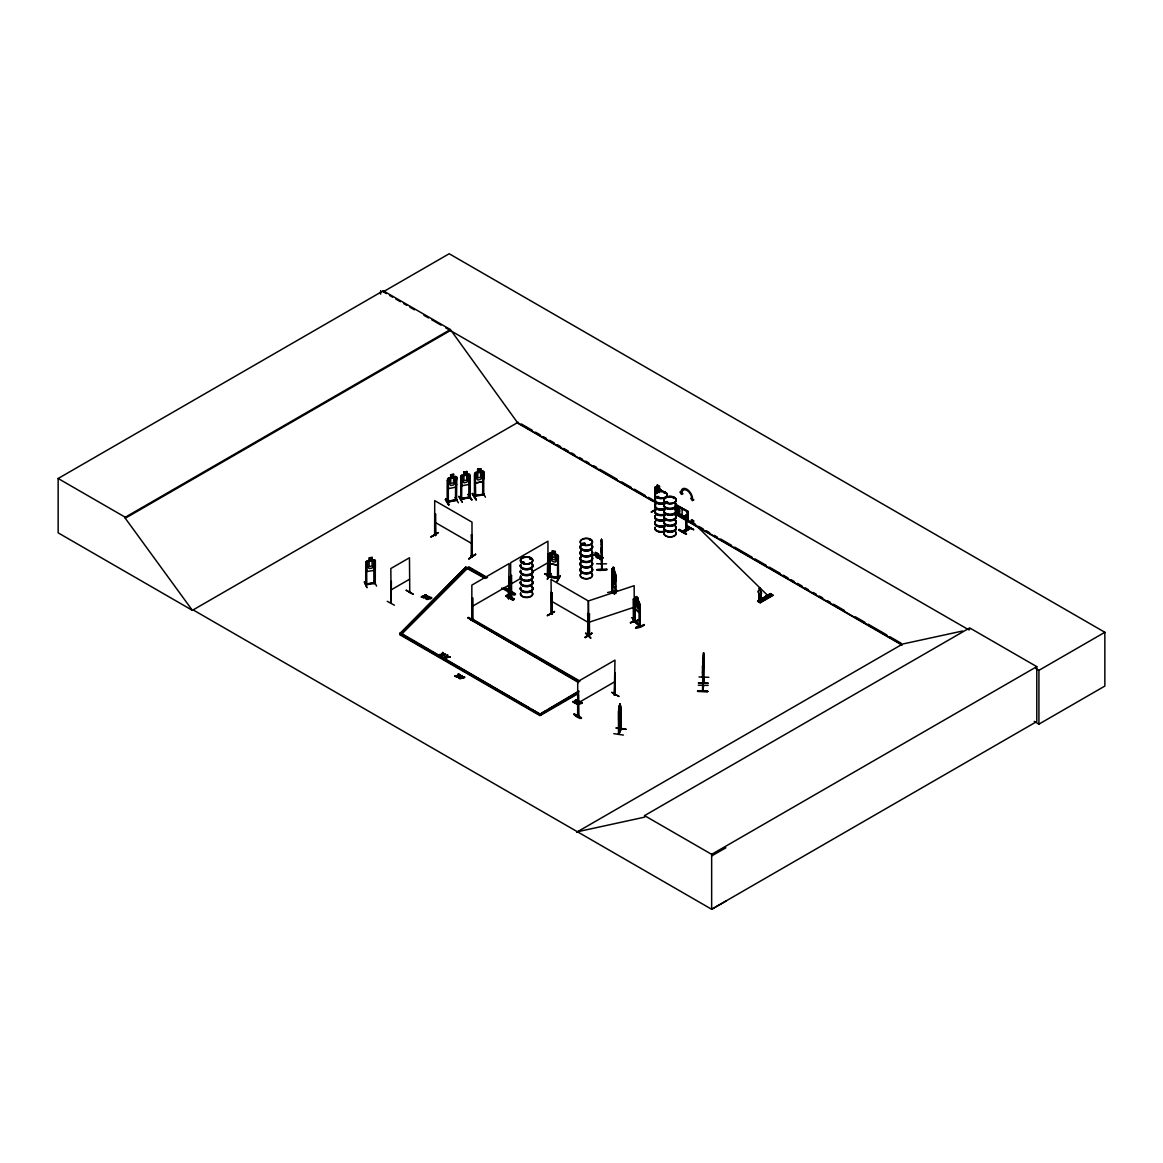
<?xml version="1.0" encoding="UTF-8"?>
<svg xmlns="http://www.w3.org/2000/svg" width="1163" height="1163" viewBox="0 0 1163 1163"><rect width="100%" height="100%" fill="white"/><g stroke="black" fill="none" stroke-linecap="round" stroke-linejoin="round"><path stroke-width="1.5" d="M601.489 552.003L601.576 550.535M702.714 671.342L702.859 668.478M703.397 663.303L703.324 665.192L703.237 664.015M702.714 663.826L702.903 660.788L702.583 691.244L703.499 685.676L702.975 691.229L702.903 660.788M703.382 655.845L703.586 652.719L702.917 686.054M703.063 669.612L702.903 672.81M703.63 661.529L703.324 669.132L703.659 661.093L703.324 663.084M697.785 691.404C728.59 691.52 676.91 690.778 707.656 691.651M698.498 683.059L708.369 683.306L698.498 682.957M703.397 663.361L703.542 660.395M702.583 668.114L702.743 665.309L702.554 667.14M703.324 658.447L703.164 660.032L703.426 657.226M702.714 671.473L702.699 673.551M703.324 657.255L702.975 685.603M760.689 591.342L760.587 591.4A2.195 1.265 60 0 1 760.907 594.395L760.587 601.126L761.009 594.351A2.195 1.265 60 0 0 760.689 591.342L760.195 588.449M702.699 673.348L702.554 672.083M618.425 734.231L620.606 728.881M619.079 733.868L619.908 707.686L619.181 714.315M620.548 729.39L620.838 707.366L621.26 728.939L618.861 734.405L618.789 710.288L619.937 704.008L620.01 706.813M620.461 716.03L620.824 712.89L620.577 716.088M699.007 676.982L708.878 677.302M702.539 666.573L703.004 662.154M703.222 658.505L703.731 654.536M702.641 671.153L702.932 669.67M704.08 656.019L703.63 678.058M702.903 672.781L702.525 677.2L703.004 672.781M703.193 683.132L703.746 677.535M703.586 652.719L703.615 683.175L704.08 677.535M698.309 685.254L708.194 685.37M613.831 733.679L623.412 735.06M692.363 521.794C693.759 524.818 694.616 517.695 692.363 521.794L769.354 597.099L767.013 595.572L768.292 594.831L770.633 596.357L768.292 594.831M692.494 520.442C692.465 517.768 689.281 522.143 691.651 521.678M686.868 511.764C688.438 510.572 683.437 510.164 677.782 506.239M676.357 511.851L676.11 512.723L687.813 519.279L686.882 518.131M759.861 599.934L758.814 600.384L759.773 600.123M758.828 600.37L759.483 599.73M387.221 601.3L394.417 605.225M687.885 511.894L676.11 505.556L676.357 504.684L676.11 505.556M612.479 591.473L612.799 591.4M612.101 591.749L614.616 594.395M615.46 586.079L614.994 588.216L615.503 586.152M524.237 562.776L523.321 561.976L522.391 562.776M523.743 562.398L523.161 562.034M529.717 558.56L530.488 558.385L529.935 558.923M530.735 558.734L529.965 558.807M582.14 543.935L582.925 543.47M583.957 543.979L582.648 543.397M582.416 543.543L583.913 544.211M589.757 539.588L590.368 540.184M658.694 496.877L656.95 497.284M658.694 497.153L657.924 496.427M664.204 493.185L664.814 492.589L664.814 493.33M665.192 493.112L664.451 492.865M665.847 502.227L667.024 502.634M666.806 501.573L666.951 502.561M667.388 501.762L667.475 502.62M673.232 498.404L674.162 498.404M673.77 497.982L673.871 498.346M766.926 596.968L765.69 597.375L767.042 597.477M607.595 592.519L616.841 590.499M447.421 501.195L455.678 499.93L447.624 501.413M447.304 502.023L456.594 500.09M456.536 500.337L456.71 499.494L455.562 500.308L455.663 478.763L456.623 478.778L455.663 478.763M468.733 496.775L469.082 497.764L469.547 496.543M474.33 496.47L483.75 494.726M483.634 493.984C481.395 494.668 484.375 492.719 483.415 494.551L482.587 494.755L483.706 494.784L483.75 471.596L482.674 470.884L475.652 472.498M634.591 605.661L635.085 608.801L639.039 612.567L639.708 610.444M759.337 600.239L758.741 599.701L758.639 601.344C760.747 602.856 758.378 597.637 759.323 600.355M588.434 634.736L589.554 634.591L588.129 634.722M587.635 613.628L588.507 613.86L587.635 613.628L588.347 635.55L588.274 600.922L551 579.407L551.64 614.355L551.887 592.694L551 592.476L551.887 592.694M475.027 621.987L468.02 617.96M475.362 621.435L468.355 617.364L467.991 618.033M514.191 598.989C492.472 586.428 529.049 607.813 506.835 595.543M574.231 713.893C590.513 721.293 574.318 718.167 574.26 713.878M574.188 714.3L581.224 718.298M580.904 718.545L573.897 714.475M679.047 530.124C701.274 542.539 664.611 520.879 686.374 533.57M679.337 529.935L686.344 533.919M685.996 534.21L679.018 530.168L679.381 529.528M702.51 691.2L702.583 689.833L702.975 690.677M601.213 556.844L600.631 556.059L600.195 557.877L597.855 557.659L600.195 557.426L600.326 559.534C599.832 556.234 606.127 558.095 600.777 558.167M600.326 559.534L600.777 557.717M759.017 600.53L761.431 601.664L761.256 600.631L759.977 602.114M630.462 622.917L638.894 619.908L630.506 622.583M447.61 486.207L448.54 488.649L455.707 487.152L456.725 477.135L455.678 476.481L448.54 477.906L447.566 479.054L447.464 502.227L447.392 480.479L448.351 480.493L447.392 480.479M455.707 487.152L456.725 484.244M469.794 481.511L468.878 484.419L461.682 485.843L460.839 476.321L461.755 475.231L468.849 473.748L469.925 474.46L469.721 497.633L460.679 499.45L468.849 497.197L461.507 498.287M468.878 484.419L469.925 481.569M482.732 481.613L475.536 483.038L482.732 481.613L483.779 478.763L483.779 471.655M603.088 557.935L600.835 557.833L601.213 556.394M599.745 559.199L600.123 557.76L597.855 557.659M374.137 570.277L375.315 567.617L375.286 560.435L372.175 560.057M375.286 567.559L374.239 570.408L366.854 571.484L365.909 569.07M585.541 633.283L590.557 638.182M585.934 633.094L590.949 637.978M443.292 652.806L441.911 656.717L442.725 652.487L441.344 656.397L441.925 654.58M447.159 657.139L450.139 656.761L447.159 657.139C444.208 662.968 448.337 652.952 447.828 655.423M442.725 652.487L442.027 654.653L439.003 655.045L442.027 654.202M446.563 657.269L443.539 657.662L446.461 657.647L447.261 655.103M365.647 584.073L366.708 583.913L366.796 584.887L366.607 563.197L365.749 563.328L365.734 585.047L366.796 584.335M365.647 584.858L366.708 584.698M365.836 584.8L375.184 583.39M549.343 560.726L550.23 563.648L557.324 565.233L558.255 562.805M557.31 565.247L558.4 562.776M619.312 705.985L620.039 704.022M619.312 706.871L619.777 705.781M618.658 709.706L620.795 705.883M620.998 729.419L621.173 707.409M620.562 716.045L618.643 720.333L618.643 709.634M616.23 728.154L625.956 729.216L616.361 727.82M618.716 733.809L620.926 728.925L618.498 734.304L618.498 711.204M445.662 498.985L449.034 504.8L445.691 498.985M445.603 499.378L448.903 504.771M448.511 504.887L445.211 499.465M462.133 501.965L458.804 496.267L462.205 502.053M472.193 493.97C484.462 512.868 464.677 480.988 476.001 499.16M759.061 588.347L760.297 588.405M651.484 512.127L655.685 509.67M682.507 531.317L689.441 527.29L682.114 531.535M364.339 582.096L366.97 587.708L364.412 581.747M431.226 537.03L438.189 532.639M614.893 577.938L614.311 579.174C611.694 577.052 612.218 564.229 614.311 568.591L614.413 571.222C617.015 574.406 616.303 589.176 612.436 578.883L612.189 568.722M471.393 556.437L471.596 534.718L472.294 556.626L471.262 556.365L472.062 556.772L471.989 522.143L434.715 500.628L434.628 535.198L435.66 535.402M551.713 613.831L550.928 613.163L551.713 613.613M587.984 635.027L588.449 635.463M660.991 489.899L655.758 486.701L654.958 487.268L655.627 510.688M547.38 579.218L550.928 573.897M509.321 597.608L508.711 597.956M509.409 598.364L509.103 576.674L508.405 598.596L509.423 598.276M511.618 596.27L510.586 596.546L511.357 596.314M510.906 575.918L510.833 597.477L511.618 597.055L511.531 575.54L510.659 575.772L511.531 575.54M577.953 715.623L578.418 715.027L578.68 715.986L577.953 716.408L577.967 694.849M614.646 694.427L615.314 694.049L614.587 695.256L614.98 673.188L614.587 695.256L615.053 694.66M635.143 622.132L635.391 600.457L634.62 600.123L635.143 622.132L634.591 598.567L636.263 599.221M635.056 621.565L639.534 625.607M448.337 501.253L448.278 502.067L448.337 501.02M448.337 502.038L448.235 480.304M455.663 499.494L456.594 499.305M456.608 500.323L447.624 502.198M460.722 498.68L461.275 498.273M469.779 496.805L468.893 496.994M469.852 497.59L469.678 475.856L468.834 476.03L468.849 497.749M474.431 495.671L482.703 494.377L474.489 495.598M474.431 496.456L475.362 496.252M475.449 496.499L475.26 474.766L475.478 496.441L474.489 496.688L474.431 474.94L475.376 474.955M675.209 512.142L687.566 519.425L687.842 511.211L687.333 518.102M550.114 555.434L549.27 555.245L550.114 555.434L550.114 576.993L550.23 555.245M557.6 556.888L558.429 557.062L557.6 556.888L557.528 578.665L557.484 577.822M547.41 578.883L551.015 573.533L547.41 578.869M550.332 576.223L558.516 577.793L550.157 575.932M557.382 578.593L557.499 577.589M560.304 575.641L556.815 581.34M557.208 581.456L560.362 576.005M552.323 550.782L555.376 551.407L555.274 554.126L558.356 555.725L558.4 578.796L549.27 576.761L549.343 553.632L550.303 552.905C554.14 555.914 551.553 546.654 552.425 553.544L550.913 554.082L550.913 559.025L552.425 561.482L555.245 562.122L556.743 560.348L556.743 555.405L555.245 554.184L555.245 551.538M550.259 552.963L557.295 554.577L558.255 555.74L558.313 578.811M550.23 563.633L549.445 553.69M409.739 592.49L409.434 591.909M620.795 728.896L620.461 705.519M686.94 516.561L686.533 516.154M522.55 562.805L522.812 562.194M523.612 562.659L523.786 562.092M658.214 497.371L657.444 496.586M658.069 497.313L658.185 496.514M658.636 497.052L656.921 497.052M666.21 501.965L667.635 501.951M365.749 584.059L375.184 582.605M375.111 582.881L374.312 582.939L375.271 583.579L375.315 560.508M687.566 511.357L675.194 504.291L687.885 511.342L687.566 519.338M447.711 479.127L448.627 478.037M460.795 499.45L460.737 476.321L461.755 475.231M475.58 483.096L474.591 473.501L477.746 471.989L477.644 469.285L480.741 468.704L480.639 471.466L482.151 472.033L482.151 476.961L480.639 479.403L477.789 479.999L476.263 478.197L476.263 473.254L477.789 472.047L477.644 469.285M474.635 473.559L475.565 472.352M365.836 585.033L365.894 561.903L369.02 560.479L367.581 561.729L367.581 566.672L369.151 568.547L372.073 568.096L373.643 565.741L373.643 560.799L372.073 560.159L372.145 557.339L369.02 557.833L369.151 560.61M366.883 571.542L366.025 561.991L366.912 560.871L374.21 559.737L375.213 560.551M507.097 595.398L514.22 599.41M612.087 568.751L613.192 569.463M409.769 592.534L409.463 557.775L390.826 568.533L391.175 602.914M614.311 576.368L614.965 577.589L612.218 573.461L612.218 584.117L615.096 588.187M685.705 529.935L686.461 530.284L686.519 515.645M634.635 621.711L639.737 626.464L639.65 603.321L638.036 600.791M471.96 569.318L468.863 567.529L467.497 568.314L401.628 634.184L399.956 633.631L465.84 567.079L486.134 578.404M399.956 633.631L465.84 567.079M578.636 693.352L540.01 715.652L400.261 634.969L467.497 567.646L468.863 566.861L487.501 577.618M471.873 619.632L471.844 585.105L509.103 563.59L508.405 598.596L509.118 598.131M508.405 597.811L509.176 597.36M511.589 597.099L510.586 597.331L510.659 562.703L547.933 541.188L548.006 575.729M548.136 575.191L548.166 575.99L547.933 554.257L547.293 576.136M548.136 575.976L548.166 554.402M578.549 716.059L578.345 694.34M614.282 695.111L614.98 660.119L577.72 681.634L577.648 716.263L578.345 715.856M634.373 620.49L634.155 598.756L633.384 599.018L633.472 620.737L634.271 620.504M463.935 472.207L463.935 474.867L462.409 476.06L462.409 481.002L463.935 482.805L466.77 482.209L468.296 479.781L468.296 474.838L466.77 474.271L466.741 471.567M549.401 553.748L550.346 553.006M523.902 562.558L522.87 562.979M589.51 539.806L590.368 539.734M655.801 486.803L655.031 487.355L655.351 510.208L655.351 509.423M655.525 502.649L654.813 492.516L657.197 492.836M654.885 492.589L655.656 492.051M429.917 598.364L431.24 597.477C432.898 599.25 427.199 598.887 431.793 597.782M429.917 598.814L431.24 597.477M462.932 677.666L464.255 676.779C465.898 678.552 460.214 678.189 464.807 677.084M462.932 678.116L464.255 676.779M580.468 703.237L581.791 702.35C583.433 704.124 577.749 703.76 582.343 702.67M580.468 703.688L581.791 702.35M596.982 555.769L596.445 556.365L597.724 556.772C603.219 553.922 596.503 559.708 595.776 556.539C601.649 553.559 594.409 556.147 597.491 557.891M758.392 601.62L771.069 594.351L758.45 601.649L757.636 601.198L759.279 599.497M757.695 601.227L760.34 602.725L772.959 595.427L770.429 593.595L769.15 594.526M760.297 602.725L761.256 600.631M391.146 581.427L391.175 603.277M406.294 590.237L413.316 594.308L406.149 590.31M391.146 603.263L391.379 581.558M657.197 490.19L659.436 491.542L657.197 490.19L657.197 493.01L657.328 488.664L659.465 489.899M434.962 513.552L435.587 535.431L435.587 513.915M431.299 536.681L437.84 532.843M430.906 536.913L438.233 532.625M435.427 535.053L435.209 534.791M472.222 535.067L471.349 534.849M471.291 555.623L472.294 555.841L471.524 555.623M468.704 558.734L475.682 554.257L469.082 558.909M468.805 558.734L475.667 554.228M472.469 597.826L472.483 619.283M508.522 597.709L508.783 598.727L509.35 576.804M505.789 596.212L513.203 599.992L506.167 595.979M544.604 573.795L552.018 577.575L544.996 573.577M471.844 618.832L472.789 618.876M547.686 575.496L548.006 574.944M554.518 611.854L547.192 615.692L554.14 611.636M585.033 637.091L591.982 633.035L585.382 637.687M614.646 695.212L615.227 673.333M612.043 692.508L619.079 696.506L611.709 692.29M193.232 609.95L192.477 610.401L58.15 532.843L58.15 478.502L383.267 290.794L450.386 329.536L517.506 422.634L655.525 502.329M383.267 290.794L383.267 291.797L449.194 253.738L1104.85 632.279L1104.85 686.068L1038.922 724.127L1034.212 721.394M58.15 478.502L125.27 517.244L450.386 329.536M725.886 901.151L711.654 909.262L193.145 609.906L192.375 610.342L125.27 518.247L450.386 330.539M192.375 610.342L518.262 422.198M390.826 590.048L409.463 579.29M421.849 596.503L422.373 596.197C429.409 593.988 426.327 596.561 422.373 596.648C416.921 597.244 431.807 597.869 425.484 594.947L424.975 595.267M424.946 594.802L427.155 595.703L422.736 596.532M656.179 492.938L657.328 484.956L659.625 486.279L659.465 489.012L660.613 490.553M400.261 634.969L401.628 633.515L399.956 632.963M655.234 488.664L655.859 489.027M657.328 487.602L657.328 484.956M659.625 488.925L661.907 491.179L661.02 489.827M471.844 606.621L509.103 585.105M510.659 584.219L519.977 578.84M532.392 571.658L547.933 562.703M655.743 509.365L651.164 512.011L655.743 509.816M503.216 588.26L515.442 594.424L514.09 595.209L501.66 588.027M578.607 682.579L471.015 619.792L472.367 619.007L579.959 681.125M471.015 620.461L472.367 619.675L530.066 652.981M596.532 553.588C592.141 550.099 602.318 555.914 597.026 553.864C586.254 559.33 603.35 548.936 593.275 555.463M593.275 555.013L597.026 553.864M682.012 509.103L679.89 506.908M598.552 554.867L595.776 556.088L597.331 557.004M597.026 557.629L600.268 555.856M682.158 515.253L679.803 514.889L682.085 515.296L682.158 509.031L679.803 506.952M684.004 515.747L685.923 516.634L685.923 517.869C682.943 517.535 683.786 513.901 686.388 516.968L686.621 515.921L685.705 516.546M685.894 515.238L686.679 516.576L685.894 515.238L686.868 515.572L686.461 529.645M685.705 529.994L685.894 516.125M685.603 516.299L686.679 516.576M676.11 511.996L687.842 518.378L687.493 519.294M686.781 525.705L693.759 529.746L686.388 525.487M682.507 531.767L689.485 527.275M683.277 531.767L690.313 527.798M457.96 674.104L458.484 673.799C462.147 675.034 458.048 675.383 457.917 677.026A1.628 0.945 0 0 1 457.015 677.186C452.029 675.543 459.225 676.066 458.847 675.267C457.888 672.461 460.737 676.793 457.379 675.18M454.98 676.154L457.321 676.75L457.379 675.63M457.989 674.569L460.243 675.238L458.382 675.907M578.84 691.011L540.01 714.097M541.565 713.195L546.232 710.506M549.329 708.718L578.84 691.68M400.261 634.3L540.01 714.983L578.636 692.683M760.689 589.394L760.355 588.696M759.032 600.239L758.712 593.13A2.195 1.265 60 0 1 759.032 590.499L759.134 590.441A2.195 1.265 60 0 0 758.814 593.072L758.945 600.224M574.217 701.987C576.674 704.385 570.422 700.751 573.737 701.711C583.811 696.695 567.762 706.973 577.153 699.85C574.653 699.326 576.775 701.405 575.54 699.893M576.208 700.737L573.737 701.711M577.72 703.15L614.98 681.634M764.6 597.142L765.879 596.226L768.205 597.753L765.879 596.226M757.636 601.184L770.429 593.784L772.77 595.122L759.962 602.521M759.512 602.26L772.319 594.86M759.846 602.463L772.77 594.933M576.674 832.214L902.561 644.055L962.601 631M577.43 831.763L644.549 817.167L644.549 815.612L969.666 627.904L1036.785 666.646L1036.785 721.554L711.654 909.262L711.654 854.354L1036.785 666.646M969.666 629.459L968.91 629.91L445.705 327.835M1035.811 668.536L1038.922 670.339L1104.85 632.279M711.654 855.924L725.886 847.812M589.452 634.649L588.522 634.707M634.271 619.719L633.384 619.748M549.299 575.772C549.983 577.764 548.151 575.7 550.114 576.208M547.788 574.987L547.235 576.179M511.008 597.404L511.357 596.096M472.469 618.556L472.018 619.879L472.091 598.32M472.236 619.05L472.789 618.643M578.011 715.579L578.665 715.39M523.612 562.936L522.987 562.703M523.946 562.907L522.638 563.023M667.431 502.503L666.559 502.765M583.768 544.328L582.314 544.11M766.766 597.477L765.676 597.113M511.182 596.939L511.284 575.409M639.17 626.043L639.505 604.353L640.028 626.348L634.969 621.536M639.97 604.789L639.214 604.455M630.462 622.583L638.938 620.053M639.984 625.49L639.446 625.258M644.36 625.113C625.04 629.997 643.604 628.325 644.098 624.473M638.036 598.145L636.263 596.575L637.978 598.189L638.72 602.55L637.891 608.801L635.492 604.397L636.423 596.692M635.216 598.102L639.112 601.838M639.621 603.364L639.534 626.392M635.202 608.758L639.141 612.523M588.812 635.652L589.467 613.89L588.522 613.977L588.652 635.71L588.522 600.908L634.155 585.687L634.329 620.446L633.297 620.562L634.024 620.257M588.696 614.151L589.467 613.89M633.384 599.018L634.329 598.93M632.309 617.713L636.888 622.365M634.024 619.472L633.472 620.184M588.522 622.423L634.155 607.202M686.533 530.328L686.097 515.122M549.401 575.801L550.317 575.961M759.526 587.955L759.032 590.499M460.635 498.404L460.475 499.276L469.721 497.328M374.312 582.707L365.865 584.262M633.675 620.708L633.559 599.192M589.292 634.446L588.551 635.405L589.554 635.405L589.292 613.715M614.311 573.722C611.883 569.405 611.723 582.212 614.282 584.349L614.893 572.996L613.294 566.788M615.401 579.072L614.98 577.517L615.358 579.043M612.508 568.242L615.46 573.868L615.561 593.363M612.043 568.649L612.072 591.807M615.242 578.534L615.561 574.885L615.881 593.29M450.648 474.882L453.672 474.184L453.599 477.004L455.126 477.571L455.126 482.514L453.599 484.942L450.75 485.538L449.238 483.735L449.238 478.793L450.75 477.6L450.619 474.824L453.599 474.359M466.872 474.155L466.843 471.451L463.79 472.091L463.892 474.795M463.892 472.149L466.77 471.626M477.688 469.343L480.741 468.704M482.703 470.942L480.595 471.408L480.595 468.762M461.406 477.571L460.563 477.746L461.522 477.76L461.449 499.32L461.522 477.76M482.689 473.225L482.747 494.958L482.689 473.225L483.532 473.05M454.98 497.502L458.411 502.779M468.151 494.755L472.018 500.017L468.209 494.304M482.529 491.847L485.436 497.226M578.694 701.202C571.716 702.67 580.468 705.679 579.203 702.001C571.92 704.066 582.256 704.531 579.741 701.304M471.524 555.405L471.96 556.772M551.175 613.817L551.945 614.18M374.224 562.02L375.184 562.078L374.224 562.02L374.341 583.768L374.312 562.209M373.948 580.73L376.579 586.108M442.725 654.158L445.603 654.595L442.623 654.973M439.003 654.595L445.603 654.595M441.925 655.031L439.541 654.9M447.261 656.775L450.139 656.761M444.062 657.517L450.139 657.211M442.623 654.522L445.603 654.144M443.539 657.211L446.563 656.819M456.463 499.305L456.376 500.075M600.835 557.382L603.088 557.484M597.855 558.109L600.123 558.211M544.706 573.679L551.698 577.691M686.446 525.821L693.381 529.514M375.097 582.619L375.097 583.404M435.064 534.311L435.325 535.62L435.355 514.061M471.596 556.234L471.596 534.718M549.518 576.572L558.531 578.607M551.349 613.09L551.625 614.398L551.64 592.839M551.247 613.86L551.247 592.345M601.445 564.68L601.547 539.239L601.664 569.739L601.765 564.04M601.373 540.606L601.736 546.552M601.489 551.262L601.46 548.049L601.489 551.218M601.78 543.092L602.041 569.129M602.012 548.166L602.012 569.739L601.853 564.099M606.534 563.822L596.634 563.793M606.781 569.23C599.381 572.138 588.493 568.649 606.781 569.259M596.895 569.739L606.795 569.986M703.164 667.14L703.324 669.132L703.164 667.068M702.481 675.209L702.481 668.085M697.815 691.127L707.686 691.389M631.96 617.771L636.917 622.699M639.635 625.621L635.143 621.565M619.152 705.81L619.152 708.471M616.259 728.009L625.956 729.23M471.524 499.668L468.151 494.304M549.285 556.205L558.356 558.24M550.273 563.575L557.368 565.174M596.881 557.092L597.724 556.772M465.84 567.762L484.578 578.171M474.489 495.903L474.489 496.688M588.245 635.565L587.984 634.242M655.118 510.252A6.12 3.533 0 0 0 657.313 513.973L657.473 513.959M579.741 701.754C582.794 704.691 571.949 705.011 577.43 702.074C578.898 700.097 573.49 706.799 579.814 701.812M659.058 491.76L657.662 490.975L659.058 492.647M615.314 694.049L614.529 694.689M475.362 621.74L468.326 617.727L475.405 621.376M383.267 291.797L386.392 293.599M389.518 295.402L392.643 297.205M395.754 299.007L400.435 301.711M403.561 303.514L406.687 305.317M409.812 307.119L414.493 309.823M423.855 315.231L428.536 317.935M431.662 319.738L441.024 325.131M655.685 486.745L657.4 487.733M675.107 505.643L679.803 509.67L679.803 512.142L677.956 512.403L675.107 510.761M675.107 506.966L677.956 508.609L677.956 511.08L675.107 509.438M680.646 514.337L687.885 518.509M521.402 424.001L532.378 430.339M535.518 432.156L540.228 434.875M543.354 436.677L546.494 438.495M549.634 440.297L554.344 443.016M557.484 444.833L560.61 446.65M563.75 448.453L568.46 451.171M571.6 452.989L574.726 454.791M579.436 457.51L582.576 459.327M585.716 461.13L588.841 462.947M593.552 465.665L596.692 467.468M599.832 469.285L617.088 479.243M621.783 481.962L631.204 487.399M634.329 489.201L645.32 495.54M648.445 497.357L653.155 500.075M678.247 514.555L681.387 516.372M684.527 518.189L689.237 520.908M692.378 522.71L695.503 524.528M698.643 526.33L703.353 529.049M706.493 530.866L709.619 532.669M714.329 535.387L717.469 537.204M720.609 539.007L731.585 545.345M734.725 547.162L751.981 557.121M755.107 558.938L766.097 565.276M769.223 567.079L780.213 573.432M783.339 575.234L788.049 577.953M791.189 579.77L794.329 581.573M797.469 583.39L802.165 586.108M805.305 587.911L808.445 589.728M813.141 592.447L816.281 594.249M819.421 596.067L822.561 597.869M827.271 600.588L830.397 602.405M833.537 604.208L844.512 610.56M855.503 616.899L864.909 622.321M868.049 624.138L886.875 634.998M890 636.815L900.991 643.154M674.351 513.188L901.79 644.506M516.474 422.489L653.388 501.529M676.997 515.165L902.023 645.087M769.15 594.337L771.491 595.674M764.6 596.968L766.926 598.305M758.639 599.774L761.256 601.373M595.296 552.425L598.698 554.329M434.715 522.143L471.989 543.659M551 600.922L588.274 622.438M504.568 587.475L515.442 593.755M475.071 571.106L485.945 577.386M504.568 588.144L515.442 594.424M533.177 654.784L578.404 680.893M471.015 619.792L578.607 681.911M421.849 596.953L424.132 598.262M572.69 701.551L574.871 702.815M401.628 633.515L541.376 714.867M403.198 635.1L407.908 637.818M411.048 639.635L429.888 650.51M433.029 652.327L444.019 658.665M447.159 660.482L528.816 707.627M531.956 709.43L539.806 713.966M644.549 815.612L711.654 854.354M455.649 476.423L456.754 477.193L456.55 500.366M587.635 635.231L587.882 613.497M657.197 513.857L657.299 513.944A6.12 3.533 0 0 0 664.102 514.235M635.943 628.165L635.667 627.453L644.128 624.836M636.597 597.433L637.615 599.279L636.597 598.32M634.576 601.067L639.621 605.879M632.265 617.669L636.83 622.35M591.996 633.413L585.091 637.513M612.581 590.906L612.392 592.243L612.45 583.245M458.338 675.485L457.917 676.575A1.628 0.945 0 0 1 457.015 676.735L454.98 675.703M674.802 506.283L676.401 508.275C679.366 506.356 680.5 510.281 676.91 509.132L679.134 512.694L676.415 509.379M613.075 572.152L614.079 574.784L613.366 573.737M612.218 573.461L613.075 574.798M474.591 480.61L475.652 482.994M469.678 475.856L468.834 476.03M770.429 593.784L757.811 601.067M366.607 563.197L365.749 563.328M448.627 488.547L447.668 479.069M614.282 576.397L614.864 578.156M618.789 715.23L619.181 716.437L620.301 711.712L619.908 704.153M601.445 539.239L601.489 542.307M601.707 545.025L601.533 543.761L601.576 545.592M601.445 547.86L601.533 549.605M601.373 551.218L601.707 555.652L601.402 546.915M1038.922 670.339L1038.922 724.127M687.086 511.967L687.173 518.698M684.193 515.645L684.193 516.866M655.627 489.172L655.627 494.551M636.365 596.546L636.321 599.367M634.736 598.625L634.954 622.06M615.242 587.504L615.242 592.883M612.77 584.96L612.799 592.185M578.593 694.485L578.593 716.074M554.475 611.418L547.584 615.46M512.825 600.224L505.832 595.776M472.716 597.956L472.716 619.559M455.78 478.952L455.678 500.483M380.635 290.59L380.635 294.152M372.044 557.455L372.044 560.101M125.27 517.244L125.27 518.247M591.763 551.306A6.251 3.605 0 0 1 586.356 556.714A6.251 3.605 0 0 1 580.948 551.306M591.691 551.684A6.149 3.547 0 0 1 586.356 557.004A6.149 3.547 0 0 1 581.035 551.684M591.676 556.307A6.135 3.547 0 0 1 586.356 561.627A6.135 3.547 0 0 1 581.035 556.307M591.705 556.437A6.178 3.562 0 0 1 586.356 561.787A6.178 3.562 0 0 1 581.006 556.437M591.705 556.873A6.178 3.562 0 0 1 586.356 562.223A6.178 3.562 0 0 1 581.006 556.903M581.006 556.873A6.178 3.562 0 0 0 586.356 562.223A6.178 3.562 0 0 0 591.705 556.903M591.763 545.374A6.251 3.605 0 0 1 586.356 550.782A6.251 3.605 0 0 1 580.948 545.374M581.936 544.618A6.251 3.605 0 0 1 584.742 543.688M591.691 550.681A6.164 3.562 0 0 1 586.356 556.016A6.164 3.562 0 0 1 581.02 550.681M591.691 545.738A6.164 3.562 0 0 1 586.356 551.073A6.164 3.562 0 0 1 581.02 545.738M581.994 544.996A6.164 3.562 0 0 1 584.756 544.08M591.763 551A6.251 3.605 0 0 1 586.356 556.408A6.251 3.605 0 0 1 580.948 551M591.763 545.069A6.251 3.605 0 0 1 586.356 550.477A6.251 3.605 0 0 1 580.948 545.069M581.936 544.313A6.251 3.605 0 0 1 584.742 543.383M591.691 544.749A6.164 3.562 0 0 1 586.356 550.084A6.164 3.562 0 0 1 581.02 544.749M581.994 544.008A6.164 3.562 0 0 1 584.756 543.092M591.763 568.227A6.251 3.605 0 0 1 586.356 573.635A6.251 3.605 0 0 1 580.948 568.227M591.691 568.605A6.149 3.547 0 0 1 586.356 573.926A6.149 3.547 0 0 1 581.035 568.605M591.705 573.359A6.178 3.562 0 0 1 586.356 578.709A6.178 3.562 0 0 1 581.006 573.359M591.676 557.208A6.135 3.547 0 0 1 586.356 562.529A6.135 3.547 0 0 1 581.035 557.208M591.676 573.577A6.135 3.547 0 0 1 586.356 578.898A6.135 3.547 0 0 1 581.035 573.577M591.763 562.296A6.251 3.605 0 0 1 586.356 567.704A6.251 3.605 0 0 1 580.948 562.296M591.691 567.602A6.164 3.562 0 0 1 586.356 572.937A6.164 3.562 0 0 1 581.02 567.602M591.691 562.659A6.164 3.562 0 0 1 586.356 567.995A6.164 3.562 0 0 1 581.02 562.659M591.763 567.922A6.251 3.605 0 0 1 586.356 573.33A6.251 3.605 0 0 1 580.948 567.922M591.763 561.991A6.251 3.605 0 0 1 586.356 567.399A6.251 3.605 0 0 1 580.948 561.991M591.691 561.671A6.164 3.562 0 0 1 586.356 567.006A6.164 3.562 0 0 1 581.02 561.671M531.898 575.002A6.135 3.547 0 0 1 527.391 580.293A6.135 3.547 0 0 1 520.661 575.859M531.913 563.444A6.149 3.547 0 0 1 527.391 568.736A6.149 3.547 0 0 1 520.646 564.302M531.913 570.379A6.149 3.547 0 0 1 527.391 575.67A6.149 3.547 0 0 1 520.646 571.222M532 570.001A6.251 3.605 0 0 1 527.406 575.38A6.251 3.605 0 0 1 520.544 570.873M532 569.696A6.251 3.605 0 0 1 527.406 575.074A6.251 3.605 0 0 1 520.544 570.568M531.913 569.376A6.149 3.547 0 0 1 527.391 574.667A6.149 3.547 0 0 1 520.646 570.233M532 564.07A6.251 3.605 0 0 1 527.406 569.448A6.251 3.605 0 0 1 520.544 564.927M532 563.764A6.251 3.605 0 0 1 527.406 569.143A6.251 3.605 0 0 1 520.544 564.622M531.913 564.433A6.149 3.547 0 0 1 527.391 569.739A6.149 3.547 0 0 1 520.646 565.291M531.927 575.336A6.178 3.562 0 0 1 527.391 580.657A6.178 3.562 0 0 1 520.617 576.194M531.927 575.569A6.178 3.562 0 0 1 527.391 580.889A6.178 3.562 0 0 1 520.617 576.426M531.913 580.366A6.149 3.547 0 0 1 527.391 585.658A6.149 3.547 0 0 1 520.646 581.224M531.913 587.3A6.149 3.547 0 0 1 527.391 592.592A6.149 3.547 0 0 1 520.646 588.144M532 586.922A6.251 3.605 0 0 1 527.406 592.301A6.251 3.605 0 0 1 520.544 587.795M532 586.617A6.251 3.605 0 0 1 527.406 591.996A6.251 3.605 0 0 1 520.544 587.489M532 580.991A6.251 3.605 0 0 1 527.406 586.37A6.251 3.605 0 0 1 520.544 581.849M532 580.671A6.251 3.605 0 0 1 527.406 586.065A6.251 3.605 0 0 1 520.544 581.544M531.913 581.355A6.149 3.547 0 0 1 527.391 586.661A6.149 3.547 0 0 1 520.646 582.212M531.913 586.297A6.149 3.547 0 0 1 527.391 591.589A6.149 3.547 0 0 1 520.646 587.155M531.927 592.258A6.178 3.562 0 0 1 527.391 597.578A6.178 3.562 0 0 1 520.617 593.115M531.884 591.938A6.12 3.533 0 0 1 527.391 597.215A6.12 3.533 0 0 1 520.675 592.796M531.884 575.903A6.12 3.533 0 0 1 528.176 581.078A6.12 3.533 0 0 1 520.457 577.662M675.485 509.598A6.251 3.605 0 0 1 670.062 515.005A6.251 3.605 0 0 1 664.654 509.598M675.398 509.961A6.149 3.547 0 0 1 670.062 515.296A6.149 3.547 0 0 1 664.742 509.961M675.369 514.613A6.12 3.533 0 0 1 670.062 519.919A6.12 3.533 0 0 1 664.756 514.613M675.412 514.991A6.178 3.562 0 0 1 670.062 520.341A6.178 3.562 0 0 1 664.713 514.991M675.485 503.652A6.251 3.605 0 0 1 670.062 509.074A6.251 3.605 0 0 1 664.654 503.652M675.398 508.972A6.164 3.562 0 0 1 670.062 514.308A6.164 3.562 0 0 1 664.727 508.972M675.398 504.03A6.164 3.562 0 0 1 670.062 509.365A6.164 3.562 0 0 1 664.727 504.03M675.485 509.292A6.251 3.605 0 0 1 670.062 514.7A6.251 3.605 0 0 1 664.654 509.292M675.485 503.346A6.251 3.605 0 0 1 670.062 508.769A6.251 3.605 0 0 1 664.654 503.346M675.398 503.041A6.149 3.547 0 0 1 670.062 508.362A6.149 3.547 0 0 1 664.742 503.041M675.485 526.519A6.251 3.605 0 0 1 670.062 531.927A6.251 3.605 0 0 1 664.654 526.519M675.398 526.883A6.164 3.562 0 0 1 670.062 532.218A6.164 3.562 0 0 1 664.727 526.883M675.383 531.52A6.135 3.547 0 0 1 670.062 536.841A6.135 3.547 0 0 1 664.756 531.52M675.383 515.5A6.135 3.547 0 0 1 670.062 520.82A6.135 3.547 0 0 1 664.756 515.5M675.412 531.651A6.178 3.562 0 0 1 670.062 537.001A6.178 3.562 0 0 1 664.713 531.651M675.412 515.18A6.178 3.562 0 0 1 670.062 520.515A6.178 3.562 0 0 1 664.713 515.18M675.485 520.573A6.251 3.605 0 0 1 670.062 525.996A6.251 3.605 0 0 1 664.654 520.573M675.398 525.894A6.164 3.562 0 0 1 670.062 531.229A6.164 3.562 0 0 1 664.727 525.894M675.398 520.951A6.164 3.562 0 0 1 670.062 526.287A6.164 3.562 0 0 1 664.727 520.951M675.485 526.214A6.251 3.605 0 0 1 670.062 531.622A6.251 3.605 0 0 1 664.654 526.214M675.485 520.268A6.251 3.605 0 0 1 670.062 525.691A6.251 3.605 0 0 1 664.654 520.268M675.398 519.963A6.149 3.547 0 0 1 670.062 525.283A6.149 3.547 0 0 1 664.742 519.963M664.16 509.307A6.251 3.605 0 0 1 656.615 508.74A6.251 3.605 0 0 1 655.627 504.379M664.16 503.375A6.251 3.605 0 0 1 656.615 502.809A6.251 3.605 0 0 1 655.627 498.447M664.16 509.001A6.251 3.605 0 0 1 656.615 508.435A6.251 3.605 0 0 1 655.627 504.073M664.16 503.07A6.251 3.605 0 0 1 656.615 502.503A6.251 3.605 0 0 1 655.627 498.142M664.117 503.681A6.164 3.562 0 0 1 657.284 503.419A6.164 3.562 0 0 1 655.089 499.668M664.117 502.678A6.149 3.547 0 0 1 657.299 502.416A6.149 3.547 0 0 1 655.103 498.68M664.117 509.612A6.149 3.547 0 0 1 657.299 509.35A6.149 3.547 0 0 1 655.103 505.614M664.117 508.624A6.164 3.562 0 0 1 657.284 508.362A6.164 3.562 0 0 1 655.089 504.611M664.117 514.598A6.149 3.547 0 0 1 657.299 514.337A6.149 3.547 0 0 1 655.103 510.601M664.16 526.228A6.251 3.605 0 0 1 656.615 525.661A6.251 3.605 0 0 1 655.627 521.3M664.117 515.122A6.149 3.547 0 0 1 657.299 514.86A6.149 3.547 0 0 1 655.103 511.124M664.102 531.157A6.12 3.533 0 0 1 657.313 530.895A6.12 3.533 0 0 1 655.118 527.173M664.131 514.831A6.178 3.562 0 0 1 657.284 514.569A6.178 3.562 0 0 1 655.074 510.819M664.16 520.297A6.251 3.605 0 0 1 656.615 519.73A6.251 3.605 0 0 1 655.627 515.369M664.16 525.923A6.251 3.605 0 0 1 656.615 525.356A6.251 3.605 0 0 1 655.627 520.995M664.16 519.992A6.251 3.605 0 0 1 656.615 519.425A6.251 3.605 0 0 1 655.627 515.064M664.117 520.602A6.164 3.562 0 0 1 657.284 520.341A6.164 3.562 0 0 1 655.089 516.59M664.117 519.599A6.149 3.547 0 0 1 657.299 519.338A6.149 3.547 0 0 1 655.103 515.602M664.117 526.534A6.149 3.547 0 0 1 657.299 526.272A6.149 3.547 0 0 1 655.103 522.536M664.117 525.545A6.164 3.562 0 0 1 657.284 525.283A6.164 3.562 0 0 1 655.089 521.533M429.336 597.055C424.771 601.62 426.138 594.831 429.917 597.389C426.937 602.652 422.78 596.008 429.336 597.055M429.336 597.506C424.466 602.332 424.96 594.148 429.917 596.953C427.373 601.649 423.768 596.764 429.336 597.506M462.351 676.808C458.745 681.038 458.12 675.47 462.351 676.808M462.351 676.357C457.815 680.937 459.094 674.075 462.932 676.692C459.952 681.911 455.78 675.383 462.351 676.357M614.631 584.102L613.599 580.104L612.567 581.166L613.337 579.159L612.596 575.045L613.57 578.898L614.573 577.953L613.831 579.886L614.631 584.102M458.251 677.302C462.685 681.053 464.095 671.981 458.251 677.302M690.618 528.322L683.67 532.421L690.618 528.322M693.671 499.886L692.261 500.642L690.851 498.258L691.825 498.825A6.934 3.998 60 0 0 686.926 490.335A6.934 3.998 60 0 0 682.027 493.156L682.986 493.723L681.489 494.42L679.992 491.993L680.951 492.545A8.301 4.797 60 0 1 686.824 489.158A8.301 4.797 60 0 1 692.697 499.32L693.671 499.886M453.09 474.911L451.259 476.176L453.09 474.911M466.261 472.163L464.444 473.428L466.261 472.163M480.13 469.358L478.298 470.622L480.13 469.358M453.599 477.891L450.75 478.487L450.75 483.415L453.599 482.834L453.599 477.891M466.77 475.158L463.935 475.74L463.935 480.682L466.77 480.086L466.77 475.158M480.639 472.338L477.789 472.934L477.789 477.877L480.639 477.281L480.639 472.338M371.549 558.036L369.674 558.327L369.674 559.199L371.549 558.909L371.549 558.036M372.073 561.046L369.151 561.496L369.151 566.439L372.073 565.974L372.073 561.046M554.736 551.858L552.919 551.451L552.919 552.338L554.736 552.745L554.736 551.858M555.245 555.056L552.425 554.417L552.425 559.359L555.245 559.999L555.245 555.056M659.087 486.585L657.706 485.8L659.087 487.471L659.087 486.585M637.891 601.751L636.321 600.253L636.321 605.196L637.891 606.693L637.891 601.751M614.282 577.284L613.177 575.656L613.177 580.599L614.282 582.227L614.282 577.284M614.122 568.736L613.424 567.689L614.122 569.623L614.122 568.736M614.311 572.123L613.235 570.495L613.235 575.423L614.311 577.066L614.311 572.123M583.274 544.851A6.178 3.562 0 0 0 592.534 541.754A6.178 3.562 0 0 0 583.274 538.673A6.178 3.562 0 0 0 583.274 544.851M583.288 545.127A6.135 3.547 0 0 0 592.49 542.06A6.135 3.547 0 0 0 583.288 538.992A6.135 3.547 0 0 0 583.288 545.127M522.216 562.776A6.178 3.562 0 0 0 532.552 561.177A6.178 3.562 0 0 0 524.993 556.815A6.178 3.562 0 0 0 522.216 562.776M523.524 563.808A6.12 3.533 0 0 0 532.712 560.74A6.12 3.533 0 0 0 523.524 557.688A6.12 3.533 0 0 0 523.524 563.808M523.495 563.517A6.178 3.562 0 0 0 532.756 560.435A6.178 3.562 0 0 0 523.495 557.339A6.178 3.562 0 0 0 523.495 563.517M666.981 502.939A6.178 3.562 0 0 0 676.241 499.843A6.178 3.562 0 0 0 666.981 496.761A6.178 3.562 0 0 0 666.981 502.939M666.995 503.419A6.135 3.547 0 0 0 676.212 500.352A6.135 3.547 0 0 0 666.995 497.284A6.135 3.547 0 0 0 666.995 503.419M666.981 503.128A6.178 3.562 0 0 0 676.241 500.032A6.178 3.562 0 0 0 666.981 496.95A6.178 3.562 0 0 0 666.981 503.128M657.953 497.72A6.178 3.562 0 0 0 667.213 494.638A6.178 3.562 0 0 0 657.953 491.556A6.178 3.562 0 0 0 657.953 497.72M657.982 498.186A6.12 3.533 0 0 0 667.169 495.133A6.12 3.533 0 0 0 657.982 492.065A6.12 3.533 0 0 0 657.982 498.186M657.953 497.909A6.178 3.562 0 0 0 667.213 494.827A6.178 3.562 0 0 0 657.953 491.731A6.178 3.562 0 0 0 657.953 497.909M657.284 531.258A6.178 3.562 0 0 0 664.131 531.52A6.149 3.547 0 0 1 657.299 531.258A6.178 3.562 0 0 1 655.074 527.508A6.149 3.547 0 0 0 657.299 531.258"/></g></svg>
